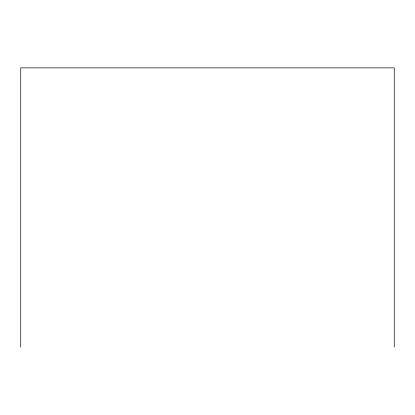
<?xml version="1.0" encoding="UTF-8"?>
<svg xmlns="http://www.w3.org/2000/svg" width="415" height="415" viewBox="0 0 415 415"><rect width="100%" height="100%" fill="white"/><g stroke="black" fill="none" stroke-linecap="round" stroke-linejoin="round"><path stroke-width="0.62" d="M394.25 347.127L394.25 67.873L20.75 67.873L20.75 347.127"/></g></svg>
